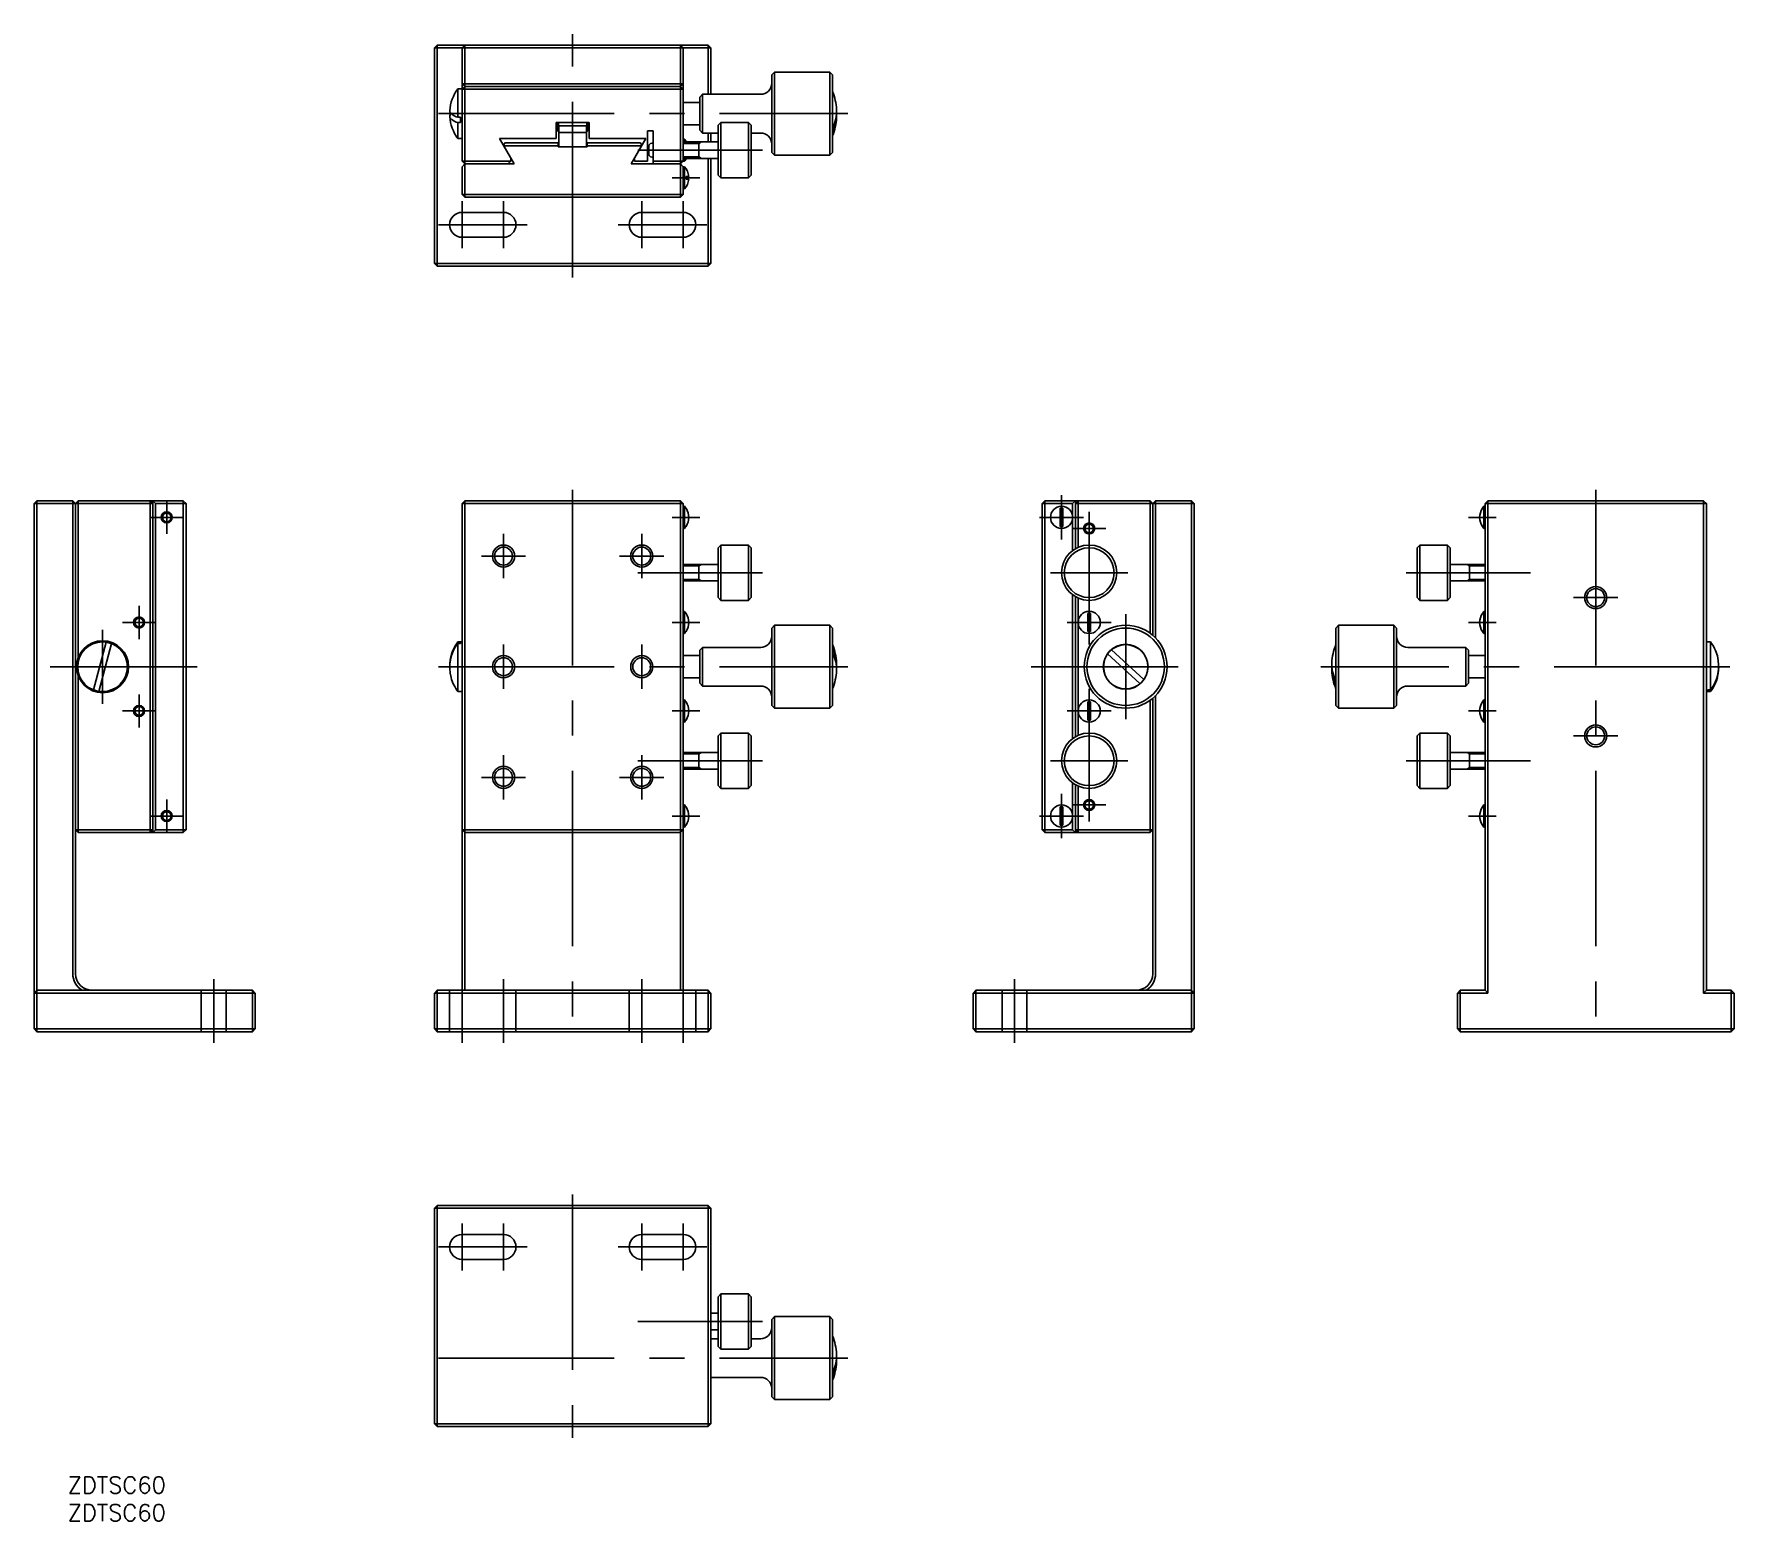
# Model space of a CAD drawing. Extents: x -97 to 210, y -29 to 239.
import ezdxf

# ---------------------------------------------------------------- set-up
doc = ezdxf.new("R2010")
doc.units = 0
doc.linetypes.add('CENTER', pattern=[50.8, 31.75, -6.35, 6.35, -6.35])
doc.linetypes.add('DASHED', pattern=[19.05, 12.7, -6.35])
doc.layers.get('0').update_dxf_attribs({"linetype": 'CONTINUOUS'})
doc.layers.add('CENTER', color=1, linetype='CENTER')
doc.styles.get("Standard").update_dxf_attribs({"font": 'txt.shx', "height": 3, "bigfont": 'bigfont.shx'})

msp = doc.modelspace()

# ---------------------------------------------------------------- linework, layer by layer
at = {"color": 7, "linetype": 'CONTINUOUS'}
for p, q in [((-24.5, 237.4), (-25, 236.9)), ((-25, 236.9), (-25, 197.9)), ((-25, 236.9), (25, 236.9)), ((-24.5, 197.4), (-24.5, 237.4)), ((24.5, 237.4), (-24.5, 237.4)), ((-20, 236.9), (-19.5, 237.4)), ((-20, 236.9), (-20, 229.5)), ((-19.5, 209.9), (-19.5, 237.4)), ((19.5, 237.4), (19.5, 209.9)), ((20, 236.9), (19.5, 237.4)), ((20, 216.4), (20, 236.9)), ((25, 236.9), (24.5, 237.4)), ((24.5, 237.4), (24.5, 228.5)), ((25, 228.5), (25, 236.9)), ((36, 232), (36.5, 232.5)), ((36, 218), (36, 232)), ((36.5, 232.5), (36.5, 217.5)), ((36.5, 232.5), (46.5, 232.5)), ((46.5, 217.5), (46.5, 232.5)), ((47, 232), (46.5, 232.5)), ((47, 232), (47, 218)), ((-20.75, 229.5), (-20.75, 224.34)), ((-19.9, 229.5), (-20.75, 229.5)), ((-20, 230.4), (-19.5, 229.9)), ((20, 230.4), (-20, 230.4)), ((-19.5, 229.9), (-20, 229.4)), ((-20, 229.4), (20, 229.4)), ((-20, 229.4), (-20, 216.4)), ((19.5, 229.9), (-19.5, 229.9)), ((19.5, 229.9), (20, 230.4)), ((19.5, 229.9), (20, 229.4)), ((23, 228), (23.5, 228.5)), ((23, 222), (23, 228)), ((23.5, 228.5), (23.5, 221.5)), ((23.5, 228.5), (34, 228.5)), ((20, 227), (23, 227)), ((-20.75, 224.34), (-20.25, 224.34)), ((-20.25, 223.37), (-20.75, 223.37)), ((-20.75, 223.37), (-20.75, 220.5)), ((-20.25, 223.37), (-20.25, 224.34)), ((-3, 220.5), (-3, 223.4)), ((3, 223.4), (-3, 223.4)), ((-3, 223), (-2.75, 223)), ((-2.75, 221.9), (-2.75, 223.4)), ((-2.75, 221.9), (-2.55, 221.7)), ((-2.55, 221.7), (-2.55, 223.4)), ((-2.55, 221.7), (-2.5, 221.7)), ((-2.5, 219), (-2.5, 222.8)), ((2.5, 222.8), (-2.5, 222.8)), ((-2.5, 221.6), (2.5, 221.6)), ((2.5, 219), (2.5, 222.8)), ((2.5, 221.7), (2.55, 221.7)), ((2.55, 221.7), (2.55, 223.4)), ((2.75, 221.9), (2.55, 221.7)), ((2.75, 221.9), (2.75, 223.4)), ((2.75, 222), (3, 222)), ((3, 220.5), (3, 223.4)), ((13.56, 216.4), (13.56, 221.9)), ((13.56, 221.9), (14.56, 221.9)), ((14.56, 221.9), (14.56, 215.9)), ((20, 223), (23, 223)), ((23, 222), (23.5, 221.5)), ((23.5, 221.5), (26.3, 221.5)), ((24.5, 221.5), (24.5, 219.9)), ((25, 219.9), (25, 221.5)), ((26.3, 222.9), (26.8, 223.4)), ((26.3, 213.9), (26.3, 222.9)), ((26.8, 223.4), (26.8, 213.4)), ((26.8, 223.4), (31.8, 223.4)), ((31.8, 213.4), (31.8, 223.4)), ((32.3, 222.9), (31.8, 223.4)), ((32.3, 222.9), (32.3, 213.9)), ((32.3, 221.5), (34, 221.5)), ((-20, 220.5), (-20.75, 220.5)), ((-13.21, 220.5), (-10.56, 215.9)), ((-13.21, 220.5), (-3, 220.5)), ((-12.25, 219.7), (-12.5, 219.27)), ((-12.46, 219.2), (-2.6, 219.2)), ((-2.6, 219.7), (-12.25, 219.7)), ((-2.6, 219), (-2.6, 219.7)), ((-2.6, 219), (2.6, 219)), ((2.6, 219.7), (2.6, 219)), ((12.25, 219.7), (2.6, 219.7)), ((2.6, 219.2), (12.46, 219.2)), ((3, 220.5), (13.21, 220.5)), ((10.56, 215.9), (13.21, 220.5)), ((12.25, 219.7), (12.5, 219.27)), ((13.8, 217.65), (13.8, 219.15)), ((14.3, 219.65), (14.56, 219.65)), ((20, 220.4), (20.24, 220.4)), ((20, 219.9), (26.3, 219.9)), ((20.24, 219.9), (20.24, 220.4)), ((22.8, 219.9), (22.8, 216.9)), ((-11.2, 216.4), (-20, 216.4)), ((-19.5, 215.9), (-20, 216.4)), ((-20, 215.4), (-19.5, 215.9)), ((-20, 215.4), (-20, 210.4)), ((-19.5, 215.9), (-10.56, 215.9)), ((-11.7, 215.9), (-11.2, 216.4)), ((-11.2, 217.02), (-11.2, 216.4)), ((10.56, 215.9), (19.5, 215.9)), ((11.2, 216.4), (11.2, 217.02)), ((13.56, 216.4), (11.2, 216.4)), ((14.3, 217.15), (14.56, 217.15)), ((20.24, 216.4), (14.56, 216.4)), ((20, 216.4), (19.5, 215.9)), ((19.5, 215.9), (20, 215.4)), ((20, 216.9), (26.3, 216.9)), ((20, 210.4), (20, 215.4)), ((20, 215.4), (20.24, 215.4)), ((20.24, 216.4), (20.24, 216.9)), ((20.24, 211.4), (20.24, 215.4)), ((24.5, 216.9), (24.5, 197.4)), ((25, 197.9), (25, 216.9)), ((36, 218), (36.5, 217.5)), ((36.5, 217.5), (46.5, 217.5)), ((47, 218), (46.5, 217.5)), ((20.99, 213.65), (20.5, 213.65)), ((20.5, 213.65), (20.5, 213.15)), ((20.5, 213.15), (20.99, 213.15)), ((26.3, 213.9), (26.8, 213.4)), ((26.8, 213.4), (31.8, 213.4)), ((32.3, 213.9), (31.8, 213.4)), ((20, 210.4), (-20, 210.4)), ((-19.5, 209.9), (-20, 210.4)), ((-19.5, 209.9), (19.5, 209.9)), ((20, 210.4), (19.5, 209.9)), ((20, 211.4), (20.24, 211.4)), ((-20, 207.15), (-12.5, 207.15)), ((12.5, 207.15), (20, 207.15)), ((-12.5, 202.65), (-20, 202.65)), ((20, 202.65), (12.5, 202.65)), ((-25, 197.9), (-24.5, 197.4)), ((25, 197.9), (-25, 197.9)), ((-24.5, 197.4), (24.5, 197.4)), ((24.5, 197.4), (25, 197.9)), ((-96.9, 155), (-97.4, 154.5)), ((-97.4, 154.5), (-75.9, 154.5)), ((-97.4, 154.5), (-97.4, 59.5)), ((-96.9, 59), (-96.9, 155)), ((-90.4, 155), (-96.9, 155)), ((-89.9, 154.5), (-90.4, 155)), ((-90.4, 155), (-90.4, 69.5)), ((-89.9, 154.5), (-89.4, 155)), ((-89.9, 69.5), (-89.9, 154.5)), ((-89.4, 126.65), (-89.4, 155)), ((-70.4, 155), (-89.4, 155)), ((-76.4, 155), (-76.4, 95)), ((-75.9, 154.5), (-76.4, 155)), ((-75.4, 154.5), (-75.9, 155)), ((-75.9, 155), (-75.9, 95)), ((-75.4, 154.5), (-69.9, 154.5)), ((-75.4, 95.5), (-75.4, 154.5)), ((-70.4, 155), (-69.9, 154.5)), ((-70.4, 155), (-70.4, 95)), ((-69.9, 95.5), (-69.9, 154.5)), ((-19.5, 155), (-20, 154.5)), ((-20, 154.5), (20, 154.5)), ((-20, 154.5), (-20, 66.5)), ((-19.5, 66.5), (-19.5, 155)), ((19.5, 155), (-19.5, 155)), ((19.5, 155), (19.5, 66.5)), ((20, 154.5), (19.5, 155)), ((20, 66.5), (20, 154.5)), ((20, 154), (20.24, 154)), ((20.24, 150), (20.24, 154)), ((84.9, 154.5), (85.4, 155)), ((84.9, 154.5), (84.9, 95.5)), ((84.9, 154.5), (90.4, 154.5)), ((104.4, 155), (85.4, 155)), ((85.4, 95), (85.4, 155)), ((90.9, 155), (90.4, 154.5)), ((90.4, 154.5), (90.4, 146)), ((90.9, 155), (90.9, 146.33)), ((91.4, 155), (90.9, 154.5)), ((90.9, 154.5), (112.4, 154.5)), ((91.4, 146.58), (91.4, 155)), ((104.4, 155), (104.4, 131.07)), ((104.4, 155), (104.9, 154.5)), ((104.9, 154.5), (105.4, 155)), ((104.9, 130.68), (104.9, 154.5)), ((111.9, 155), (105.4, 155)), ((105.4, 130.2), (105.4, 155)), ((111.9, 155), (112.4, 154.5)), ((111.9, 155), (111.9, 59)), ((112.4, 59.5), (112.4, 154.5)), ((164.76, 154), (164.76, 150)), ((165, 154), (164.76, 154)), ((165.5, 155), (165, 154.5)), ((165, 154.5), (205, 154.5)), ((165, 154.5), (165, 66.5)), ((204.5, 155), (165.5, 155)), ((165.5, 66), (165.5, 155)), ((205, 154.5), (204.5, 155)), ((204.5, 155), (204.5, 66)), ((205, 66.5), (205, 154.5)), ((20.5, 153.66), (20.5, 153.64)), ((88.15, 153.64), (88.15, 150.36)), ((88.65, 150.36), (88.65, 153.64)), ((164.5, 153.64), (164.5, 153.66)), ((20, 150), (20.24, 150)), ((20.5, 150.36), (20.5, 150.34)), ((164.5, 150.34), (164.5, 150.36)), ((165, 150), (164.76, 150)), ((26.3, 146.5), (26.8, 147)), ((26.3, 137.5), (26.3, 146.5)), ((26.8, 147), (26.8, 137)), ((26.8, 147), (31.8, 147)), ((31.8, 137), (31.8, 147)), ((32.3, 146.5), (31.8, 147)), ((32.3, 146.5), (32.3, 137.5)), ((152.7, 146.5), (153.2, 147)), ((152.7, 137.5), (152.7, 146.5)), ((153.2, 147), (153.2, 137)), ((158.2, 147), (153.2, 147)), ((158.2, 137), (158.2, 147)), ((158.7, 146.5), (158.2, 147)), ((158.7, 146.5), (158.7, 137.5)), ((20, 143.5), (26.3, 143.5)), ((22.8, 143.5), (22.8, 140.5)), ((165, 143.5), (158.7, 143.5)), ((162.2, 143.5), (162.2, 140.5)), ((20, 140.5), (26.3, 140.5)), ((165, 140.5), (158.7, 140.5)), ((26.3, 137.5), (26.8, 137)), ((26.8, 137), (31.8, 137)), ((32.3, 137.5), (31.8, 137)), ((90.4, 138), (90.4, 112)), ((90.9, 137.67), (90.9, 112.33)), ((91.4, 112.58), (91.4, 137.42)), ((152.7, 137.5), (153.2, 137)), ((158.2, 137), (153.2, 137)), ((158.7, 137.5), (158.2, 137)), ((20, 135), (20.24, 135)), ((20.24, 131), (20.24, 135)), ((20.5, 134.66), (20.5, 134.64)), ((36, 132), (36.5, 132.5)), ((36.5, 132.5), (36.5, 117.5)), ((36.5, 132.5), (46.5, 132.5)), ((46.5, 117.5), (46.5, 132.5)), ((47, 132), (46.5, 132.5)), ((93.15, 134.64), (93.15, 131.36)), ((93.65, 131.36), (93.65, 134.64)), ((138, 132), (138.5, 132.5)), ((138.5, 132.5), (138.5, 117.5)), ((148.5, 132.5), (138.5, 132.5)), ((148.5, 117.5), (148.5, 132.5)), ((149, 132), (148.5, 132.5)), ((164.5, 134.64), (164.5, 134.66)), ((164.76, 135), (164.76, 131)), ((165, 135), (164.76, 135)), ((-84.34, 129.45), (-86.63, 120.81)), ((-85.66, 120.55), (-83.37, 129.19)), ((-20, 129.5), (-20.75, 129.5)), ((-20.75, 129.5), (-20.75, 129.45)), ((-20.75, 129.45), (-20.25, 129.45)), ((-20.75, 129.19), (-20.75, 120.5)), ((-20.25, 129.19), (-20.75, 129.19)), ((-20.25, 129.19), (-20.25, 129.45)), ((20, 131), (20.24, 131)), ((20.5, 131.36), (20.5, 131.34)), ((36, 118), (36, 132)), ((47, 132), (47, 118)), ((138, 118), (138, 132)), ((149, 132), (149, 118)), ((164.5, 131.34), (164.5, 131.36)), ((165, 131), (164.76, 131)), ((205, 129.5), (205.75, 129.5)), ((205.75, 120.81), (205.75, 129.5)), ((20, 127), (23, 127)), ((23, 128), (23.5, 128.5)), ((23, 122), (23, 128)), ((23.5, 128.5), (23.5, 121.5)), ((23.5, 128.5), (34, 128.5)), ((96.74, 127.32), (102.58, 121.94)), ((103.26, 122.68), (97.42, 128.06)), ((161.5, 128.5), (151, 128.5)), ((161.5, 121.5), (161.5, 128.5)), ((162, 128), (161.5, 128.5)), ((162, 128), (162, 122)), ((165, 127), (162, 127)), ((-89.4, 95), (-89.4, 123.35)), ((20, 123), (23, 123)), ((165, 123), (162, 123)), ((-20, 120.5), (-20.75, 120.5)), ((23, 122), (23.5, 121.5)), ((23.5, 121.5), (34, 121.5)), ((161.5, 121.5), (151, 121.5)), ((162, 122), (161.5, 121.5)), ((205, 120.5), (205.75, 120.5)), ((205.25, 120.81), (205.25, 120.55)), ((205.25, 120.81), (205.75, 120.81)), ((205.75, 120.55), (205.25, 120.55)), ((205.75, 120.5), (205.75, 120.55)), ((20, 119), (20.24, 119)), ((20.24, 115), (20.24, 119)), ((20.5, 118.66), (20.5, 118.64)), ((36, 118), (36.5, 117.5)), ((36.5, 117.5), (46.5, 117.5)), ((47, 118), (46.5, 117.5)), ((93.15, 118.64), (93.15, 115.36)), ((93.65, 115.36), (93.65, 118.64)), ((104.4, 118.93), (104.4, 95)), ((104.9, 119.32), (104.9, 69.5)), ((105.4, 69.5), (105.4, 119.8)), ((138, 118), (138.5, 117.5)), ((148.5, 117.5), (138.5, 117.5)), ((149, 118), (148.5, 117.5)), ((164.5, 118.64), (164.5, 118.66)), ((164.76, 119), (164.76, 115)), ((165, 119), (164.76, 119)), ((20, 115), (20.24, 115)), ((20.5, 115.36), (20.5, 115.34)), ((164.5, 115.34), (164.5, 115.36)), ((165, 115), (164.76, 115)), ((26.3, 112.5), (26.8, 113)), ((26.3, 103.5), (26.3, 112.5)), ((26.8, 113), (26.8, 103)), ((26.8, 113), (31.8, 113)), ((31.8, 103), (31.8, 113)), ((32.3, 112.5), (31.8, 113)), ((32.3, 112.5), (32.3, 103.5)), ((152.7, 112.5), (153.2, 113)), ((152.7, 103.5), (152.7, 112.5)), ((153.2, 113), (153.2, 103)), ((158.2, 113), (153.2, 113)), ((158.2, 103), (158.2, 113)), ((158.7, 112.5), (158.2, 113)), ((158.7, 112.5), (158.7, 103.5)), ((20, 109.5), (26.3, 109.5)), ((22.8, 109.5), (22.8, 106.5)), ((165, 109.5), (158.7, 109.5)), ((162.2, 109.5), (162.2, 106.5)), ((20, 106.5), (26.3, 106.5)), ((165, 106.5), (158.7, 106.5)), ((26.3, 103.5), (26.8, 103)), ((26.8, 103), (31.8, 103)), ((32.3, 103.5), (31.8, 103)), ((90.4, 104), (90.4, 95.5)), ((90.9, 103.67), (90.9, 95)), ((91.4, 95), (91.4, 103.42)), ((152.7, 103.5), (153.2, 103)), ((158.2, 103), (153.2, 103)), ((158.7, 103.5), (158.2, 103)), ((20, 100), (20.24, 100)), ((20.24, 96), (20.24, 100)), ((20.5, 99.66), (20.5, 99.64)), ((88.15, 99.64), (88.15, 96.36)), ((88.65, 96.36), (88.65, 99.64)), ((164.5, 99.64), (164.5, 99.66)), ((164.76, 100), (164.76, 96)), ((165, 100), (164.76, 100)), ((-89.9, 95.5), (-89.4, 95)), ((-75.9, 95.5), (-89.9, 95.5)), ((-76.4, 95), (-75.9, 95.5)), ((-75.4, 95.5), (-75.9, 95)), ((-69.9, 95.5), (-75.4, 95.5)), ((-69.9, 95.5), (-70.4, 95)), ((20, 95.5), (-20, 95.5)), ((-20, 95.5), (-19.5, 95)), ((19.5, 95), (20, 95.5)), ((20, 96), (20.24, 96)), ((20.5, 96.36), (20.5, 96.34)), ((84.9, 95.5), (85.4, 95)), ((90.4, 95.5), (84.9, 95.5)), ((90.9, 95), (90.4, 95.5)), ((104.9, 95.5), (90.9, 95.5)), ((91.4, 95), (90.9, 95.5)), ((104.9, 95.5), (104.4, 95)), ((164.5, 96.34), (164.5, 96.36)), ((165, 96), (164.76, 96)), ((-89.4, 95), (-70.4, 95)), ((-19.5, 95), (19.5, 95)), ((85.4, 95), (104.4, 95)), ((-96.9, 66.5), (-97.4, 66)), ((-97.4, 66), (-57.4, 66)), ((-57.9, 66.5), (-96.9, 66.5)), ((-57.4, 66), (-57.9, 66.5)), ((-57.9, 66.5), (-57.9, 59)), ((-57.4, 59.5), (-57.4, 66)), ((-25, 66), (-24.5, 66.5)), ((-25, 66), (-25, 59.5)), ((-25, 66), (25, 66)), ((-24.5, 59), (-24.5, 66.5)), ((24.5, 66.5), (-24.5, 66.5)), ((25, 66), (24.5, 66.5)), ((24.5, 66.5), (24.5, 59)), ((25, 59.5), (25, 66)), ((72.4, 66), (72.9, 66.5)), ((72.4, 66), (112.4, 66)), ((72.4, 66), (72.4, 59.5)), ((111.9, 66.5), (72.9, 66.5)), ((72.9, 59), (72.9, 66.5)), ((112.4, 66), (111.9, 66.5)), ((160, 66), (160.5, 66.5)), ((160, 66), (160, 59.5)), ((160, 66), (165.5, 66)), ((160.5, 59), (160.5, 66.5)), ((165, 66.5), (160.5, 66.5)), ((165, 66.5), (165.5, 66)), ((204.5, 66), (205, 66.5)), ((204.5, 66), (210, 66)), ((209.5, 66.5), (205, 66.5)), ((209.5, 66.5), (210, 66)), ((209.5, 66.5), (209.5, 59)), ((210, 59.5), (210, 66)), ((-97.4, 59.5), (-96.9, 59)), ((-57.4, 59.5), (-97.4, 59.5)), ((-96.9, 59), (-57.9, 59)), ((-57.9, 59), (-57.4, 59.5)), ((-25, 59.5), (-24.5, 59)), ((25, 59.5), (-25, 59.5)), ((-24.5, 59), (24.5, 59)), ((24.5, 59), (25, 59.5)), ((72.9, 59), (72.4, 59.5)), ((112.4, 59.5), (72.4, 59.5)), ((72.9, 59), (111.9, 59)), ((112.4, 59.5), (111.9, 59)), ((160, 59.5), (160.5, 59)), ((210, 59.5), (160, 59.5)), ((160.5, 59), (209.5, 59)), ((209.5, 59), (210, 59.5)), ((-25, 27.1), (-24.5, 27.6)), ((-25, 27.1), (-25, -11.9)), ((-25, 27.1), (25, 27.1)), ((-24.5, -12.4), (-24.5, 27.6)), ((24.5, 27.6), (-24.5, 27.6)), ((24.5, 27.6), (25, 27.1)), ((24.5, 27.6), (24.5, -12.4)), ((25, -11.9), (25, 27.1)), ((-20, 22.35), (-12.5, 22.35)), ((12.5, 22.35), (20, 22.35)), ((-12.5, 17.85), (-20, 17.85)), ((20, 17.85), (12.5, 17.85)), ((26.3, 11.1), (26.8, 11.6)), ((26.3, 2.1), (26.3, 11.1)), ((26.8, 11.6), (26.8, 1.6)), ((26.8, 11.6), (31.8, 11.6)), ((31.8, 1.6), (31.8, 11.6)), ((32.3, 11.1), (31.8, 11.6)), ((32.3, 11.1), (32.3, 2.1)), ((25, 8.1), (26.3, 8.1)), ((36, 7), (36.5, 7.5)), ((36, -7), (36, 7)), ((36.5, 7.5), (36.5, -7.5)), ((36.5, 7.5), (46.5, 7.5)), ((46.5, -7.5), (46.5, 7.5)), ((47, 7), (46.5, 7.5)), ((47, 7), (47, -7)), ((25, 5.1), (26.3, 5.1)), ((25, 3.5), (26.3, 3.5)), ((32.3, 3.5), (34, 3.5)), ((26.3, 2.1), (26.8, 1.6)), ((26.8, 1.6), (31.8, 1.6)), ((32.3, 2.1), (31.8, 1.6)), ((25, -3.5), (34, -3.5)), ((36, -7), (36.5, -7.5)), ((36.5, -7.5), (46.5, -7.5)), ((47, -7), (46.5, -7.5)), ((-24.5, -12.4), (-25, -11.9)), ((25, -11.9), (-25, -11.9)), ((24.5, -12.4), (25, -11.9)), ((-24.5, -12.4), (24.5, -12.4))]:
    msp.add_line(p, q, dxfattribs=at)
at = {"color": 3, "linetype": 'CONTINUOUS'}
for p, q in [((22.8, 219.63), (20, 219.63)), ((22.8, 219.63), (23.27, 219.9)), ((22.8, 217.17), (20, 217.17)), ((22.8, 217.17), (23.27, 216.9)), ((22.8, 143.23), (20, 143.23)), ((22.8, 143.23), (23.27, 143.5)), ((162.2, 143.23), (161.73, 143.5)), ((162.2, 143.23), (165, 143.23)), ((22.8, 140.77), (20, 140.77)), ((22.8, 140.77), (23.27, 140.5)), ((162.2, 140.77), (161.73, 140.5)), ((162.2, 140.77), (165, 140.77)), ((22.8, 109.23), (20, 109.23)), ((22.8, 109.23), (23.27, 109.5)), ((162.2, 109.23), (161.73, 109.5)), ((162.2, 109.23), (165, 109.23)), ((22.8, 106.77), (20, 106.77)), ((22.8, 106.77), (23.27, 106.5)), ((162.2, 106.77), (161.73, 106.5)), ((162.2, 106.77), (165, 106.77))]:
    msp.add_line(p, q, dxfattribs=at)
at = {"color": 3, "linetype": 'DASHED'}
for p, q in [((-67.15, 59), (-67.15, 66.5)), ((-62.65, 59), (-62.65, 66.5)), ((-22.25, 59), (-22.25, 66.5)), ((-10.25, 59), (-10.25, 66.5)), ((10.25, 66.5), (10.25, 59)), ((22.25, 59), (22.25, 66.5)), ((77.65, 59), (77.65, 66.5)), ((82.15, 59), (82.15, 66.5))]:
    msp.add_line(p, q, dxfattribs=at)
at = {"color": 7, "linetype": 'CONTINUOUS'}
for centre, radius in [((88.4, 152), 2), ((-73.4, 152), 0.783), ((93.4, 150), 0.783), ((-12.5, 145), 1.62), ((12.5, 145), 1.62), ((93.4, 142), 5), ((93.4, 142), 4.5), ((185, 137.5), 1.62), ((-78.4, 133), 0.783), ((93.4, 133), 2), ((100, 125), 7.5), ((-85, 125), 4.7), ((-85, 125), 4.5), ((100, 125), 7), ((-12.5, 125), 1.62), ((12.5, 125), 1.62), ((100, 125), 4.05), ((100, 125), 4), ((-78.4, 117), 0.783), ((93.4, 117), 2), ((185, 112.5), 1.62), ((93.4, 108), 5), ((93.4, 108), 4.5), ((-12.5, 105), 1.62), ((12.5, 105), 1.62), ((-73.4, 98), 0.783), ((88.4, 98), 2), ((93.4, 100), 0.783)]:
    msp.add_circle(centre, radius, dxfattribs=at)
at = {"color": 3, "linetype": 'CONTINUOUS'}
for centre, radius in [((-73.4, 152), 1), ((93.4, 150), 1), ((-12.5, 145), 2), ((12.5, 145), 2), ((185, 137.5), 2), ((-78.4, 133), 1), ((-12.5, 125), 2), ((12.5, 125), 2), ((-78.4, 117), 1), ((185, 112.5), 2), ((-12.5, 105), 2), ((12.5, 105), 2), ((-73.4, 98), 1), ((93.4, 100), 1)]:
    msp.add_circle(centre, radius, dxfattribs=at)
at = {"color": 7, "linetype": 'CONTINUOUS'}
for centre, radius, start, end in [((-14.75, 225), 7.5, 143.1301, 176.045), ((34, 230.5), 2, 270, 0), ((36.71, 225), 11.04, 3.8294, 21.2427), ((-21.74, 225.48), 0.492, 176.0406, 183.9594), ((-21.4, 225.6), 0.85, 190.1046, 235.5469), ((-21.56, 224.49), 0.67, 129.9297, 180.2735), ((-14.75, 225), 7.5, 183.955, 216.8699), ((-21.4, 224.63), 0.85, 190.1046, 235.5469), ((-19.57, 228.11), 3.95, 234.3604, 252.6767), ((41.53, 225.36), 6.2, 331.7798, 3.5311), ((41.53, 224.68), 6.21, 331.7925, 3.1367), ((-19.57, 227.14), 3.95, 234.3604, 252.6767), ((34, 219.5), 2, 0, 90), ((36.71, 225), 11.04, 338.7573, 356.1706), ((14.3, 219.15), 0.5, 90, 180), ((18, 218.4), 3, 30, 41.8103), ((14.3, 217.65), 0.5, 180, 270), ((18, 218.4), 3, 318.1897, 330), ((18, 213.4), 3, 4.7802, 41.8103), ((18, 213.4), 3, 318.1897, 355.2198), ((-20, 204.9), 2.25, 90, 270), ((-12.5, 204.9), 2.25, 270, 90), ((12.5, 204.9), 2.25, 90, 270), ((20, 204.9), 2.25, 270, 90), ((18, 152), 3, 33.5573, 41.8103), ((167, 152), 3, 138.1897, 146.4427), ((18, 152), 2.99, 326.7454, 33.2546), ((88.4, 152), 1.66, 81.3293, 98.6707), ((167, 152), 2.99, 146.7454, 213.2546), ((18, 152), 3, 318.1897, 326.4427), ((88.4, 152), 1.66, 261.3293, 278.6707), ((167, 152), 3, 213.5573, 221.8103), ((18, 133), 3, 33.5573, 41.8103), ((18, 133), 2.99, 326.7454, 33.2546), ((93.4, 133), 1.66, 81.3293, 98.6707), ((167, 133), 2.99, 146.7454, 213.2546), ((167, 133), 3, 138.1897, 146.4427), ((-15.17, 125.12), 7.06, 142.1968, 180.9936), ((-15.19, 124.87), 7.04, 142.1384, 195.0064), ((-14.75, 125), 7.5, 143.1301, 164.9291), ((18, 133), 3, 318.1897, 326.4427), ((34, 130.5), 2, 270, 0), ((93.4, 133), 1.66, 261.3293, 278.6707), ((151, 130.5), 2, 180, 270), ((167, 133), 3, 213.5573, 221.8103), ((199.75, 125), 7.5, 15.0709, 36.8699), ((36.71, 125), 11.04, 3.533, 21.2427), ((42.38, 125.35), 5.36, 356.0762, 30.3925), ((42.37, 124.61), 5.37, 356.9112, 30.3739), ((148.29, 125), 11.04, 158.7573, 176.467), ((200.19, 125.13), 7.04, 322.1384, 15.0064), ((-14.75, 125), 7.5, 195.0709, 216.8699), ((36.71, 125), 11.04, 338.7573, 356.467), ((142.63, 125.39), 5.37, 176.9112, 210.3739), ((142.62, 124.65), 5.36, 176.0762, 210.3925), ((148.29, 125), 11.04, 183.533, 201.2427), ((200.17, 124.88), 7.06, 322.1968, 0.9936), ((199.75, 125), 7.5, 323.1301, 344.9291), ((34, 119.5), 2, 0, 90), ((151, 119.5), 2, 90, 180), ((18, 117), 3, 33.5573, 41.8103), ((18, 117), 2.99, 326.7454, 33.2546), ((93.4, 117), 1.66, 81.3293, 98.6707), ((167, 117), 2.99, 146.7454, 213.2546), ((167, 117), 3, 138.1897, 146.4427), ((18, 117), 3, 318.1897, 326.4427), ((93.4, 117), 1.66, 261.3293, 278.6707), ((167, 117), 3, 213.5573, 221.8103), ((18, 98), 3, 33.5573, 41.8103), ((18, 98), 2.99, 326.7454, 33.2546), ((88.4, 98), 1.66, 81.3293, 98.6707), ((167, 98), 2.99, 146.7454, 213.2546), ((167, 98), 3, 138.1897, 146.4427), ((18, 98), 3, 318.1897, 326.4427), ((88.4, 98), 1.66, 261.3293, 278.6707), ((167, 98), 3, 213.5573, 221.8103), ((-86.9, 69.5), 3.5, 180, 238.9973), ((-86.9, 69.5), 3, 180, 270), ((101.9, 69.5), 3, 270, 0), ((101.9, 69.5), 3.5, 301.0027, 0), ((-20, 20.1), 2.25, 90, 270), ((-12.5, 20.1), 2.25, 270, 90), ((12.5, 20.1), 2.25, 90, 270), ((20, 20.1), 2.25, 270, 90), ((34, 5.5), 2, 270, 0), ((36.71, 0), 11.04, 3.8294, 21.2427), ((41.53, 0.36), 6.2, 331.7798, 3.5311), ((41.53, -0.32), 6.21, 331.7925, 3.1367), ((36.71, 0), 11.04, 338.7573, 356.1706), ((34, -5.5), 2, 0, 90)]:
    msp.add_arc(centre, radius, start, end, dxfattribs=at)
at = {"layer": 'CENTER', "color": 1, "linetype": 'CENTER'}
for p, q in [((0, 195.4), (0, 239.4)), ((-24.23, 225), (49.74, 225)), ((11.8, 218.4), (34.3, 218.4)), ((22.99, 213.4), (18, 213.4)), ((-20, 200.65), (-20, 209.15)), ((-12.5, 200.65), (-12.5, 209.15)), ((12.5, 200.65), (12.5, 209.15)), ((20, 200.65), (20, 209.15)), ((-8.25, 204.9), (-24.25, 204.9)), ((24.25, 204.9), (8.25, 204.9)), ((0, 157), (0, 57)), ((185, 157), (185, 57)), ((-73.4, 149), (-73.4, 155)), ((88.4, 148), (88.4, 156)), ((-76.4, 152), (-70.4, 152)), ((22.99, 152), (18, 152)), ((84.4, 152), (92.4, 152)), ((93.4, 129), (93.4, 153)), ((162.01, 152), (167, 152)), ((-12.5, 149), (-12.5, 141)), ((12.5, 149), (12.5, 141)), ((90.4, 150), (96.4, 150)), ((-16.5, 145), (-8.5, 145)), ((8.5, 145), (16.5, 145)), ((11.8, 142), (34.3, 142)), ((100.4, 142), (86.4, 142)), ((173.2, 142), (150.7, 142)), ((-78.4, 130), (-78.4, 136)), ((181, 137.5), (189, 137.5)), ((-81.4, 133), (-75.4, 133)), ((22.99, 133), (18, 133)), ((97.4, 133), (89.4, 133)), ((100, 115.5), (100, 134.5)), ((167, 133), (162.01, 133)), ((-85, 118.3), (-85, 131.7)), ((-12.5, 129), (-12.5, 121)), ((12.5, 129), (12.5, 121)), ((-94.5, 125), (-67.9, 125)), ((-24.23, 125), (49.74, 125)), ((109.5, 125), (82.9, 125)), ((209.23, 125), (135.26, 125)), ((-78.4, 114), (-78.4, 120)), ((93.4, 97), (93.4, 121)), ((-81.4, 117), (-75.4, 117)), ((22.99, 117), (18, 117)), ((97.4, 117), (89.4, 117)), ((162.01, 117), (167, 117)), ((181, 112.5), (189, 112.5)), ((-12.5, 109), (-12.5, 101)), ((11.8, 108), (34.3, 108)), ((12.5, 109), (12.5, 101)), ((100.4, 108), (86.4, 108)), ((173.2, 108), (150.7, 108)), ((-16.5, 105), (-8.5, 105)), ((8.5, 105), (16.5, 105)), ((88.4, 94), (88.4, 102)), ((-73.4, 95), (-73.4, 101)), ((90.4, 100), (96.4, 100)), ((-76.4, 98), (-70.4, 98)), ((22.99, 98), (18, 98)), ((84.4, 98), (92.4, 98)), ((167, 98), (162.01, 98)), ((-64.9, 57), (-64.9, 68.5)), ((-20, 57), (-20, 68.5)), ((-12.5, 57), (-12.5, 68.5)), ((12.5, 68.5), (12.5, 57)), ((20, 57), (20, 68.5)), ((79.9, 57), (79.9, 68.5)), ((0, 29.6), (0, -14.4)), ((-20, 15.85), (-20, 24.35)), ((-12.5, 15.85), (-12.5, 24.35)), ((12.5, 15.85), (12.5, 24.35)), ((20, 15.85), (20, 24.35)), ((-8.25, 20.1), (-24.25, 20.1)), ((24.25, 20.1), (8.25, 20.1)), ((11.8, 6.6), (34.3, 6.6)), ((-24.23, 0), (49.74, 0))]:
    msp.add_line(p, q, dxfattribs=at)

# ---------------------------------------------------------------- texts
at = {"color": 7, "linetype": 'CONTINUOUS'}
for p in [(-91.31, -24.46), (-91.31, -29.46)]:
    msp.add_text('ZDTSC60', height=3, dxfattribs=at).set_placement(p)

doc.saveas('drawing.dxf')
